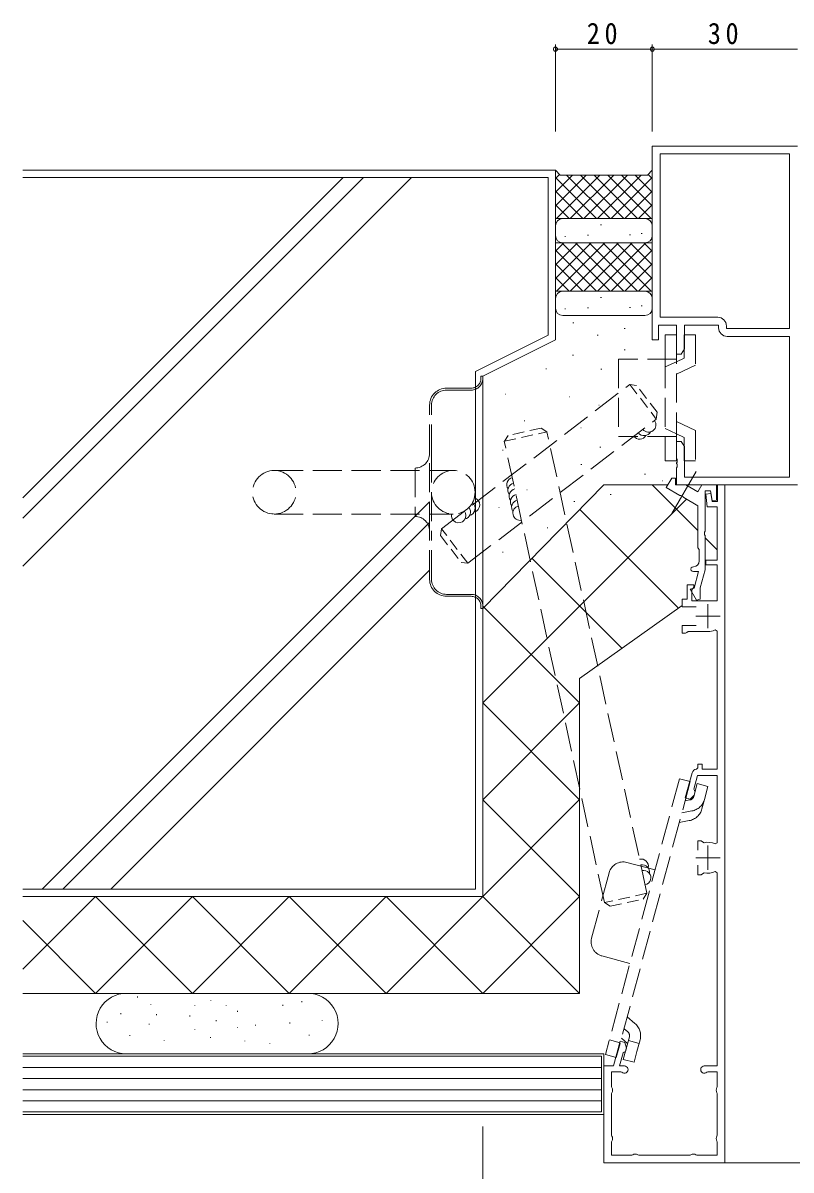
# Model space of a CAD drawing. Units: millimetres, scale not verified. Extents: x -594 to 539, y -420 to 386.
# Drawn here: x -154.7 to 4, y -243.3 to -6.4 of the extents above; entities that cross this region are included whole.
import ezdxf

# ---------------------------------------------------------------- set-up
doc = ezdxf.new("R2010")
doc.units = ezdxf.units.MM
doc.header["$LTSCALE"] = 2
for name, pattern in [('CHAIN1', [8, 5, -1, 1, -1]), ('DASHED1', [1.8, 1.2, -0.6]), ('DASHED3', [4, 3, -1])]:
    doc.linetypes.add(name, pattern=pattern)
for name, color, linetype, lineweight in [('0-3_YKK_11', 7, 'Continuous', 9), ('0-4_YKK_12', 2, 'Continuous', 9), ('0-5_YKK_13', 4, 'Continuous', 9), ('0-6_YKK_D', 6, 'Continuous', 9), ('0-7_YSS_K', 3, 'Continuous', 9), ('0-8_YSS_KE', 3, 'Continuous', 9)]:
    doc.layers.add(name, color=color, linetype=linetype, lineweight=lineweight)
doc.styles.add('ＭＳ ゴシック', font='')
doc.styles.get('ＭＳ ゴシック').set_extended_font_data('MS Gothic')

msp = doc.modelspace()

# ---------------------------------------------------------------- linework, layer by layer
at = {"layer": '0-3_YKK_11'}
for p, q in [((-24.704, -31.8), (5.296, -31.8)), ((-24.704, -71.8), (-24.704, -31.8)), ((-23.074, -33.43), (-23.074, -67.17)), ((3.666, -33.43), (-23.074, -33.43)), ((3.666, -69.5), (3.666, -33.43)), ((3.666, -69.5), (3.666, -33.43)), ((-23.074, -67.17), (-11.174, -67.17)), ((-23.404, -68.8), (-23.404, -71.8)), ((-19.704, -68.8), (-23.404, -68.8)), ((-19.704, -74.8), (-19.704, -68.8)), ((-18.074, -68.8), (-18.074, -73.709)), ((-11.004, -68.8), (-18.074, -68.8)), ((-11.004, -69.33), (-11.004, -68.8)), ((-9.374, -68.97), (-9.374, -69.5)), ((-9.374, -69.5), (3.666, -69.5)), ((-23.404, -71.8), (-24.704, -71.8)), ((3.666, -71.13), (-9.204, -71.13)), ((3.666, -100.17), (3.666, -71.13)), ((-18.704, -74.8), (-19.704, -74.8)), ((-18.074, -73.709), (-18.704, -74.8)), ((-19.704, -92.8), (-18.704, -92.8)), ((-19.704, -96.342), (-19.704, -92.8)), ((-18.704, -92.8), (-18.074, -93.892)), ((-18.074, -93.892), (-18.074, -100.17)), ((-19.584, -96.525), (-19.704, -96.342)), ((-19.704, -97.259), (-19.584, -97.075)), ((-19.584, -97.075), (-19.584, -96.525)), ((-19.704, -97.342), (-19.704, -97.259)), ((-19.584, -97.525), (-19.704, -97.342)), ((-19.704, -98.259), (-19.584, -98.075)), ((-19.704, -101.8), (-19.704, -98.259)), ((-19.584, -98.075), (-19.584, -97.525)), ((-21.813, -102.342), (-20.692, -100.4)), ((-20.692, -100.4), (-19.904, -100.4)), ((-19.904, -100.4), (-19.904, -101.8)), ((-19.904, -101.8), (-17.751, -101.8)), ((5.296, -101.8), (-19.704, -101.8)), ((-18.074, -100.17), (3.666, -100.17)), ((-17.751, -101.8), (-15.281, -103.227)), ((-15.281, -103.227), (-14.457, -101.8)), ((-14.457, -101.8), (-11.404, -101.8)), ((-11.404, -101.8), (-11.404, -104.957)), ((-11.204, -101.8), (-9.704, -101.8)), ((-11.204, -105.2), (-11.204, -101.8)), ((-9.704, -101.8), (-9.704, -241.8)), ((-19.006, -103.963), (-21.813, -102.342)), ((-18.787, -103.951), (-19.006, -103.963)), ((-18.311, -104.226), (-18.787, -103.951)), ((-18.212, -104.421), (-18.311, -104.226)), ((-13.804, -103), (-13.804, -111.342)), ((-12.676, -103), (-13.804, -103)), ((-13.604, -103.722), (-12.615, -103.592)), ((-13.378, -106.3), (-13.604, -103.722)), ((-12.317, -105.037), (-12.676, -103)), ((-12.615, -103.592), (-12.331, -105.2)), ((-15.304, -106.1), (-18.212, -104.421)), ((-15.304, -114.8), (-15.304, -106.1)), ((-11.304, -106.3), (-13.378, -106.3)), ((-12.331, -105.2), (-11.204, -105.2)), ((-11.404, -104.957), (-12.317, -105.037)), ((-11.304, -117.3), (-11.304, -106.3)), ((-13.804, -111.342), (-13.924, -111.525)), ((-13.924, -111.525), (-13.924, -112.075)), ((-13.924, -112.075), (-13.804, -112.259)), ((-13.804, -112.259), (-13.804, -119.313)), ((-15.004, -115.1), (-15.304, -114.8)), ((-15.004, -117.5), (-15.004, -115.1)), ((-13.604, -117.3), (-11.304, -117.3)), ((-13.604, -118.3), (-13.604, -117.3)), ((-11.304, -118.3), (-13.604, -118.3)), ((-11.304, -125.7), (-11.304, -118.3)), ((-15.15, -119.7), (-16.204, -119.7)), ((-16.059, -123.092), (-15.15, -119.7)), ((-13.804, -119.313), (-14.804, -123.045)), ((-17.504, -122.4), (-16.104, -122.4)), ((-17.504, -125.4), (-17.504, -122.4)), ((-16.859, -123.307), (-16.059, -123.092)), ((-16.304, -123.183), (-16.504, -123.466)), ((-16.104, -122.9), (-16.304, -123.183)), ((-16.104, -122.4), (-16.104, -122.9)), ((-14.804, -123.045), (-14.804, -125.366)), ((-18.504, -125.4), (-17.504, -125.4)), ((-18.504, -127), (-18.504, -125.4)), ((-15.554, -125.567), (-16.859, -123.307)), ((-16.504, -123.466), (-16.504, -125.7)), ((-14.804, -125.366), (-15.554, -125.567)), ((-15.602, -127), (-18.504, -127)), ((-16.504, -125.7), (-11.304, -125.7)), ((-13.204, -126.4), (-13.204, -131.4)), ((-10.704, -128.9), (-15.704, -128.9)), ((-18.504, -130.8), (-15.602, -130.8)), ((-18.504, -132.4), (-18.504, -130.8)), ((-17.804, -132.4), (-18.504, -132.4)), ((-17.544, -132.25), (-17.804, -132.4)), ((-17.284, -132.1), (-17.544, -132.25)), ((-13.204, -132.1), (-17.284, -132.1)), ((-11.304, -132.013), (-11.741, -131.747)), ((-11.304, -160.5), (-11.304, -132.013)), ((-15.582, -160.503), (-15.304, -160.204)), ((-15.304, -159.5), (-14.404, -159.5)), ((-15.304, -160.204), (-15.304, -159.5)), ((-14.404, -159.5), (-14.404, -160.5)), ((-14.404, -160.5), (-11.304, -160.5)), ((-17.873, -166.453), (-16.477, -161.242)), ((-15.384, -161.8), (-16.145, -164.638)), ((-11.304, -161.8), (-15.384, -161.8)), ((-11.304, -175.688), (-11.304, -161.8)), ((-16.145, -164.638), (-16.003, -164.883)), ((-15.862, -165.128), (-16.059, -165.863)), ((-16.003, -164.883), (-15.862, -165.128)), ((-16.907, -166.712), (-17.873, -166.453)), ((-16.059, -165.863), (-16.907, -166.712)), ((-15.304, -175.3), (-14.604, -175.3)), ((-15.304, -177.25), (-15.304, -175.3)), ((-14.604, -175.3), (-14.321, -175.501)), ((-14.321, -175.501), (-13.966, -175.693)), ((-13.204, -176.3), (-13.204, -181.3)), ((-11.741, -175.954), (-11.304, -175.688)), ((-10.704, -178.8), (-15.704, -178.8)), ((-15.304, -182.3), (-15.304, -180.35)), ((-14.604, -182.3), (-15.304, -182.3)), ((-14.321, -182.1), (-14.604, -182.3)), ((-13.966, -181.908), (-14.321, -182.1)), ((-11.304, -181.913), (-11.741, -181.647)), ((-11.304, -221.8), (-11.304, -181.913)), ((-32.704, -221.8), (-31.332, -216.681)), ((-31.332, -216.681), (-30.366, -216.94)), ((-30.366, -216.94), (-30.055, -218.099)), ((-30.742, -219.117), (-31.461, -221.8)), ((-30.497, -218.975), (-30.742, -219.117)), ((-30.252, -218.834), (-30.497, -218.975)), ((-30.055, -218.099), (-30.252, -218.834)), ((-34.704, -221.8), (-32.704, -221.8)), ((-34.704, -241.8), (-34.704, -221.8)), ((-31.461, -221.8), (-30.454, -221.8)), ((-13.954, -221.8), (-11.304, -221.8)), ((-33.104, -223), (-33.104, -226.108)), ((-31.188, -223), (-33.104, -223)), ((-30.979, -223.086), (-31.188, -223)), ((-13.219, -223), (-13.429, -223.086)), ((-11.304, -223), (-13.219, -223)), ((-11.304, -226.108), (-11.304, -223)), ((-33.104, -226.108), (-33.057, -226.268)), ((-33.057, -227.333), (-33.104, -227.493)), ((-11.35, -226.268), (-11.304, -226.108)), ((-11.304, -227.493), (-11.35, -227.333)), ((-33.104, -227.493), (-33.104, -236.108)), ((-11.304, -236.108), (-11.304, -227.493)), ((-33.104, -236.108), (-33.057, -236.267)), ((-11.35, -236.267), (-11.304, -236.108)), ((-33.057, -237.333), (-33.104, -237.493)), ((-33.104, -237.493), (-33.104, -240.2)), ((-11.304, -237.493), (-11.35, -237.333)), ((-11.304, -240.2), (-11.304, -237.493)), ((-33.104, -240.2), (-28.896, -240.2)), ((-28.896, -240.2), (-28.737, -240.154)), ((-27.671, -240.154), (-27.511, -240.2)), ((-27.511, -240.2), (-16.896, -240.2)), ((-16.896, -240.2), (-16.737, -240.154)), ((-15.671, -240.154), (-15.511, -240.2)), ((-15.511, -240.2), (-11.304, -240.2)), ((-9.704, -241.8), (-34.704, -241.8))]:
    msp.add_line(p, q, dxfattribs=at)
for centre, radius, start, end in [((-11.174, -68.97), 1.8, 0, 89.99998), ((-9.204, -69.33), 1.8, 180, 269.99998), ((-16.204, -117.5), 1.2, 270, 359.99998), ((-16.204, -119.2), 0.5, 89.99998, 270), ((-13.204, -128.9), 3.2, 269.99998, 297.20287), ((-15.511, -161.5), 1, 94.08524, 165), ((-13.204, -178.8), 3.2, 62.79707, 103.78578), ((-13.204, -178.8), 3.2, 256.21417, 297.2029), ((-30.454, -222.55), 0.75, 225.58467, 89.99997), ((-13.954, -222.55), 0.75, 90.00002, 314.41531), ((-33.904, -226.8), 1, 327.79576, 32.20422), ((-10.504, -226.8), 1, 147.79576, 212.20422), ((-33.904, -236.8), 1, 327.79576, 32.20422), ((-10.504, -236.8), 1, 147.79576, 212.20422), ((-28.204, -241), 1, 57.79576, 122.20422), ((-16.204, -241), 1, 57.79576, 122.20422)]:
    msp.add_arc(centre, radius, start, end, dxfattribs=at)
at = {"layer": '0-4_YKK_12'}
msp.add_line((-11.693, -241.8), (153.796, -241.8), dxfattribs=at)
at = {"layer": '0-5_YKK_13', "linetype": 'DASHED3'}
for p, q in [((-22.004, -70.802), (-22.004, -75.802)), ((-19.704, -70.802), (-22.004, -70.802)), ((-19.704, -70.802), (-19.704, -96.802)), ((-18.103, -70.799), (-18.103, -75.615)), ((-15.803, -70.799), (-18.103, -70.799)), ((-15.803, -70.799), (-15.803, -77.081)), ((-31.704, -75.802), (-31.704, -91.802)), ((-19.704, -75.802), (-31.704, -75.802)), ((-22.004, -75.802), (-22.004, -91.802)), ((-18.103, -75.615), (-19.704, -76.362)), ((-19.704, -76.362), (-22.004, -77.434)), ((-19.704, -78.899), (-15.803, -77.081)), ((-60.104, -79.301), (-60.104, -79.801)), ((-67.204, -81.801), (-62.104, -81.801)), ((-67.204, -82.201), (-62.104, -82.201)), ((-70.704, -95.301), (-70.704, -85.301)), ((-70.304, -95.301), (-70.304, -85.301)), ((-19.704, -88.705), (-15.803, -90.523)), ((-19.704, -91.802), (-31.704, -91.802)), ((-19.704, -91.242), (-22.004, -90.17)), ((-22.004, -91.802), (-22.004, -96.802)), ((-18.103, -91.988), (-19.704, -91.242)), ((-18.103, -91.988), (-18.103, -96.802)), ((-15.803, -90.523), (-15.803, -96.802)), ((-70.704, -111.301), (-70.704, -95.301)), ((-70.304, -95.301), (-70.304, -111.301)), ((-19.704, -96.802), (-22.004, -96.802)), ((-15.803, -96.802), (-18.103, -96.802)), ((-102.804, -98.801), (-65.804, -98.801)), ((-73.704, -98.301), (-73.704, -108.301)), ((-102.804, -107.801), (-65.804, -107.801)), ((-70.704, -121.301), (-70.704, -111.301)), ((-70.304, -121.301), (-70.304, -111.301)), ((-62.104, -124.401), (-67.204, -124.401)), ((-62.104, -124.801), (-67.204, -124.801)), ((-60.104, -126.801), (-60.104, -127.301)), ((-19.089, -162.477), (-34.359, -219.466)), ((-16.867, -163.072), (-32.138, -220.062)), ((-16.867, -163.072), (-19.089, -162.477)), ((-16.136, -166.139), (-15.418, -163.46)), ((-13.197, -164.056), (-15.418, -163.46)), ((-13.915, -166.734), (-13.197, -164.056)), ((-17.933, -167.048), (-16.923, -166.864)), ((-14.447, -168.723), (-13.791, -166.272)), ((-16.51, -169.126), (-18.591, -169.506)), ((-17.062, -171.119), (-19.121, -171.482)), ((-29.932, -179.76), (-24.136, -181.312)), ((-33.606, -181.881), (-37.229, -195.404)), ((-35.108, -199.078), (-29.312, -200.631)), ((-28.283, -212.996), (-29.884, -211.652)), ((-30.541, -214.104), (-29.761, -214.758)), ((-31.316, -216.995), (-33.538, -216.399)), ((-31.072, -216.086), (-29.807, -217.16)), ((-29.438, -215.783), (-30.689, -220.45)), ((-27.417, -217.127), (-29.639, -216.531)), ((-27.217, -216.378), (-27.873, -218.829)), ((-32.138, -220.062), (-34.359, -219.466)), ((-27.873, -218.829), (-28.467, -221.045)), ((-28.467, -221.045), (-30.689, -220.45))]:
    msp.add_line(p, q, dxfattribs=at)
at = {"layer": '0-5_YKK_13', "linetype": 'CHAIN1'}
msp.add_line((-20.631, -107.694), (-15.329, -98.511), dxfattribs=at)
at = {"layer": '0-5_YKK_13', "linetype": 'DASHED3'}
for points in [[(-60.104, -79.301), (-59.704, -79.301), (-59.704, -79.801), (-59.704, -126.801)], [(-59.704, -126.801), (-59.704, -127.301), (-60.104, -127.301)]]:
    msp.add_lwpolyline(points, dxfattribs=at)
msp.add_circle((-65.804, -103.301), 4.5, dxfattribs=at)
for centre, radius, start, end in [((-62.104, -79.801), 2, 270, 0), ((-62.104, -79.801), 2.4, 270, 0), ((-67.204, -85.301), 3.5, 90, 180), ((-67.204, -85.301), 3.1, 90, 180), ((-73.704, -95.301), 3, 270, 0), ((-102.804, -103.301), 4.5, 90, 270), ((-102.804, -103.301), 4.5, 270, 90), ((-73.704, -111.301), 3, 0, 90), ((-67.204, -121.301), 3.5, 180, 270), ((-67.204, -121.301), 3.1, 180, 270), ((-62.104, -126.801), 2.4, 0, 90), ((-62.104, -126.801), 2, 0, 90), ((-17.102, -165.88), 1, 280.33087, 345), ((-17.102, -165.88), 3.3, 280.33087, 345), ((-17.635, -167.869), 3.3, 280, 345), ((-30.708, -182.657), 3, 75, 165), ((-34.331, -196.18), 3, 165, 255), ((-30.404, -215.524), 3.3, 345, 50), ((-30.404, -215.524), 1, 345, 50)]:
    msp.add_arc(centre, radius, start, end, dxfattribs=at)
at = {"layer": '0-6_YKK_D'}
for p, q in [((-44.704, -28.8), (-44.704, -10.8)), ((-44.704, -11.8), (-24.704, -11.8)), ((-24.704, -28.8), (-24.704, -10.8)), ((-24.704, -28.8), (-24.704, -10.8)), ((-24.704, -11.8), (5.296, -11.8)), ((-59.704, -234.301), (-59.704, -302.8)), ((-59.704, -234.301), (-59.704, -282.8))]:
    msp.add_line(p, q, dxfattribs=at)
for centre in [(-44.704, -11.8), (-24.704, -11.8), (-24.704, -11.8)]:
    msp.add_circle(centre, 0.425, dxfattribs=at)
at = {"layer": '0-7_YSS_K'}
for p, q in [((-44.704, -36.801), (-43.704, -37.801)), ((-43.846, -37.658), (-44.704, -38.516)), ((-38.331, -37.801), (-44.704, -44.173)), ((-41.16, -37.801), (-44.704, -41.345)), ((-35.503, -37.801), (-44.503, -46.801)), ((-33.39, -46.801), (-42.39, -37.801)), ((-32.675, -37.801), (-41.675, -46.801)), ((-30.562, -46.801), (-39.562, -37.801)), ((-29.846, -37.801), (-38.846, -46.801)), ((-27.734, -46.801), (-36.734, -37.801)), ((-27.018, -37.801), (-36.018, -46.801)), ((-24.905, -46.801), (-33.905, -37.801)), ((-24.704, -44.173), (-31.077, -37.801)), ((-24.704, -41.345), (-28.248, -37.801)), ((-24.704, -38.517), (-25.562, -37.659)), ((-74.424, -38.3), (-154.713, -118.589)), ((-84.324, -38.3), (-154.713, -108.689)), ((-88.566, -38.3), (-154.713, -104.447)), ((-36.219, -46.801), (-44.704, -38.315)), ((-24.704, -38.315), (-33.189, -46.801)), ((-39.047, -46.801), (-44.704, -41.144)), ((-24.704, -41.144), (-30.361, -46.801)), ((-41.876, -46.801), (-44.704, -43.972)), ((-24.704, -43.972), (-27.532, -46.801)), ((-24.704, -46.801), (-44.704, -46.801)), ((-26.204, -46.801), (-43.204, -46.801)), ((-44.704, -48.301), (-44.704, -50.301)), ((-35.176, -48.105), (-35.377, -48.105)), ((-24.704, -48.301), (-24.704, -50.301)), ((-24.704, -51.801), (-44.704, -51.801)), ((-37.331, -51.801), (-44.704, -59.173)), ((-40.16, -51.801), (-44.704, -56.345)), ((-42.988, -51.801), (-44.704, -53.516)), ((-34.503, -51.801), (-44.503, -61.801)), ((-33.39, -61.801), (-43.39, -51.801)), ((-26.204, -51.801), (-43.204, -51.801)), ((-42.597, -50.456), (-42.797, -50.456)), ((-31.675, -51.801), (-41.675, -61.801)), ((-30.562, -61.801), (-40.562, -51.801)), ((-28.846, -51.801), (-38.846, -61.801)), ((-37.889, -50.198), (-38.089, -50.198)), ((-27.734, -61.801), (-37.734, -51.801)), ((-26.018, -51.801), (-36.018, -61.801)), ((-24.905, -61.801), (-34.905, -51.801)), ((-24.704, -59.173), (-32.077, -51.801)), ((-29.19, -50.146), (-29.39, -50.146)), ((-24.704, -56.345), (-29.248, -51.801)), ((-26.788, -49.836), (-26.988, -49.836)), ((-24.704, -53.517), (-26.42, -51.801)), ((-36.219, -61.801), (-44.704, -53.315)), ((-24.704, -53.315), (-33.189, -61.801)), ((-39.047, -61.801), (-44.704, -56.144)), ((-24.704, -56.144), (-30.361, -61.801)), ((-41.876, -61.801), (-44.704, -58.972)), ((-24.704, -58.972), (-27.532, -61.801)), ((-24.704, -61.801), (-44.704, -61.801)), ((-44.704, -63.301), (-44.704, -65.301)), ((-26.204, -61.801), (-43.204, -61.801)), ((-35.176, -63.105), (-35.377, -63.105)), ((-24.704, -63.301), (-24.704, -65.301)), ((-42.597, -65.456), (-42.797, -65.456)), ((-37.889, -65.198), (-38.089, -65.198)), ((-29.19, -65.146), (-29.39, -65.146)), ((-26.788, -64.836), (-26.988, -64.836)), ((-26.204, -66.801), (-43.204, -66.801)), ((-40.895, -68.299), (-41.095, -68.299)), ((-46.204, -70.874), (-61.204, -78.373)), ((-35.868, -70.858), (-36.068, -70.858)), ((-30.294, -69.487), (-30.494, -69.487)), ((-40.986, -74.971), (-41.186, -74.971)), ((-30.294, -73.874), (-30.494, -73.874)), ((-46.672, -77.801), (-46.572, -77.801)), ((-46.672, -77.801), (-46.572, -77.801)), ((-35.137, -77.895), (-35.337, -77.895)), ((-61.204, -185.301), (-61.204, -78.373)), ((-55.092, -83.06), (-54.992, -83.06)), ((-41.796, -83.606), (-41.896, -83.606)), ((-35.654, -85.343), (-35.754, -85.343)), ((-51.145, -88.582), (-51.045, -88.582)), ((-39.362, -89.976), (-39.462, -89.976)), ((-55.619, -94.63), (-55.519, -94.63)), ((-35.32, -93.979), (-35.52, -93.979)), ((-39.25, -97.543), (-39.45, -97.543)), ((-59.704, -127.301), (-34.704, -101.8)), ((-21.501, -101.8), (-34.704, -101.8)), ((-26.09, -99.553), (-26.29, -99.553)), ((-15.304, -111.201), (-24.704, -101.8)), ((-22.558, -100.978), (-22.658, -100.978)), ((-50.619, -102.782), (-50.519, -102.782)), ((-33.218, -103.757), (-33.418, -103.757)), ((-70.704, -105.29), (-150.714, -185.3)), ((-17.651, -104.745), (-59.704, -146.8)), ((-56.408, -106.464), (-56.308, -106.464)), ((-40.712, -105.219), (-40.912, -105.219)), ((-19.263, -127.241), (-39.654, -106.85)), ((-70.704, -109.533), (-146.471, -185.3)), ((-46.409, -110.671), (-46.309, -110.671)), ((-11.304, -115.201), (-13.804, -112.701)), ((-55.619, -115.667), (-55.519, -115.667)), ((-30.943, -135.561), (-49.555, -116.949)), ((-70.704, -119.432), (-136.572, -185.3)), ((-39.704, -146.8), (-59.704, -126.801)), ((-39.704, -146.8), (-59.705, -166.801)), ((-39.704, -166.801), (-59.704, -146.801)), ((-39.704, -186.801), (-59.705, -166.801)), ((-39.704, -166.8), (-59.704, -186.801)), ((-61.204, -185.301), (-154.713, -185.301)), ((-139.704, -186.801), (-154.713, -201.81)), ((-119.704, -206.801), (-139.704, -186.801)), ((-119.704, -186.801), (-139.704, -206.801)), ((-99.704, -206.801), (-119.704, -186.801)), ((-99.704, -186.801), (-119.704, -206.801)), ((-79.704, -206.801), (-99.704, -186.801)), ((-79.704, -186.801), (-99.704, -206.801)), ((-59.704, -186.801), (-79.704, -206.801)), ((-59.704, -206.801), (-79.704, -186.801)), ((-39.704, -186.8), (-59.704, -206.801)), ((-39.704, -206.801), (-59.704, -186.801)), ((-139.704, -206.801), (-154.713, -191.791)), ((-131.039, -207.641), (-131.039, -207.441)), ((-115.885, -208.347), (-115.885, -208.247)), ((-115.885, -208.347), (-115.885, -208.247)), ((-97.082, -208.626), (-97.082, -208.426)), ((-128.309, -209.195), (-128.309, -209.095)), ((-119.202, -209.406), (-119.202, -209.306)), ((-112.708, -209.406), (-112.708, -209.306)), ((-110.37, -210.594), (-110.37, -210.394)), ((-101.019, -209.364), (-101.019, -209.164)), ((-137.344, -212.797), (-137.344, -212.697)), ((-134.484, -211.086), (-134.484, -210.886)), ((-128.662, -213.221), (-128.662, -213.121)), ((-127.102, -211.332), (-127.102, -211.132)), ((-120.212, -211.578), (-120.212, -211.378)), ((-114.799, -212.563), (-114.799, -212.363)), ((-99.543, -213.055), (-99.543, -212.855)), ((-92.907, -212.437), (-92.907, -212.337)), ((-132.615, -215.552), (-132.615, -215.452)), ((-119.202, -214.351), (-119.202, -214.251)), ((-110.378, -213.857), (-110.378, -213.757)), ((-106.673, -213.426), (-106.673, -213.326)), ((-95.59, -215.475), (-95.59, -215.375)), ((-125.556, -216.541), (-125.556, -216.441)), ((-115.955, -215.976), (-115.955, -215.876)), ((-108.896, -216.682), (-108.896, -216.582)), ((-103.708, -217.17), (-103.708, -217.07)), ((-154.713, -219.301), (-34.704, -219.301)), ((-154.713, -219.801), (-35.204, -219.801)), ((-35.204, -219.801), (-35.204, -231.301)), ((-34.704, -219.301), (-34.704, -231.801)), ((-35.204, -222.101), (-154.713, -222.101)), ((-35.204, -224.401), (-154.713, -224.401)), ((-35.204, -226.701), (-154.713, -226.701)), ((-35.204, -229.001), (-154.713, -229.001)), ((-35.204, -231.301), (-154.713, -231.301)), ((-34.704, -231.801), (-154.713, -231.801))]:
    msp.add_line(p, q, dxfattribs=at)
at = {"layer": '0-7_YSS_K', "linetype": 'DASHED3'}
for p, q in [((-68.257, -110.83), (-29.34, -81.048)), ((-62.787, -117.977), (-23.87, -88.196)), ((-25.797, -186.144), (-46.47, -90.842)), ((-34.592, -188.052), (-55.266, -92.75))]:
    msp.add_line(p, q, dxfattribs=at)
at = {"layer": '0-7_YSS_K', "linetype": 'DASHED1'}
for p, q in [((-27.938, -81.235), (-29.34, -81.049)), ((-29.34, -81.049), (-23.87, -88.196)), ((-23.684, -86.794), (-27.938, -81.235)), ((-23.87, -88.196), (-23.684, -86.794)), ((-55.263, -92.749), (-46.467, -90.842)), ((-54.498, -91.56), (-55.263, -92.749)), ((-47.657, -90.076), (-54.498, -91.56)), ((-46.467, -90.842), (-47.657, -90.076)), ((-68.257, -110.83), (-68.443, -112.232)), ((-62.787, -117.977), (-68.257, -110.83)), ((-68.443, -112.232), (-64.189, -117.791)), ((-64.189, -117.791), (-62.787, -117.977)), ((-25.797, -186.144), (-34.592, -188.052)), ((-26.562, -187.333), (-25.797, -186.144)), ((-34.592, -188.052), (-33.403, -188.817)), ((-33.403, -188.817), (-26.562, -187.333))]:
    msp.add_line(p, q, dxfattribs=at)
at = {"layer": '0-7_YSS_K'}
for points in [[(-24.704, -36.801), (-25.704, -37.801), (-43.704, -37.801)], [(-154.713, -38.301), (-46.204, -38.301), (-46.204, -70.874)]]:
    msp.add_lwpolyline(points, dxfattribs=at)
for centre, start, end in [((-43.204, -48.301), 90, 180), ((-26.204, -48.301), 0, 90), ((-43.204, -50.301), 180, 270), ((-26.204, -50.301), 270, 0), ((-43.204, -63.301), 90, 180), ((-26.204, -63.301), 0, 90), ((-43.204, -65.301), 180, 270), ((-26.204, -65.301), 270, 0), ((-25.429, -89.389), 217.42044, 37.42044), ((-27.336, -90.848), 217.42044, 330.99861), ((-26.382, -90.118), 217.42044, 330.99861), ((-53.278, -101.747), 102.2392, 215.81737), ((-53.024, -102.92), 102.2392, 215.81737), ((-52.769, -104.093), 102.2392, 215.81737), ((-52.515, -105.265), 102.2392, 215.81737), ((-63.754, -107.385), 283.8475, 37.42567), ((-62.801, -106.655), 283.8475, 51.51122), ((-61.848, -105.926), 283.8475, 75.0206), ((-52.261, -106.438), 102.2392, 215.81737), ((-52.006, -107.611), 102.2392, 282.2392), ((-64.707, -108.114), 167.36201, 37.42567), ((-27.008, -180.564), 348.66101, 102.2392), ((-26.753, -181.736), 348.66101, 102.2392), ((-26.499, -182.909), 282.2392, 102.2392)]:
    msp.add_arc(centre, 1.5, start, end, dxfattribs=at)
at = {"layer": '0-8_YSS_KE'}
for p, q in [((-44.704, -36.801), (-154.713, -36.801)), ((-44.704, -36.801), (-44.704, -71.801)), ((-44.704, -71.801), (-59.704, -79.301)), ((-59.704, -79.301), (-59.704, -186.801)), ((-39.704, -141.8), (-18.504, -126.7)), ((-39.704, -206.801), (-39.704, -141.8)), ((-154.713, -186.801), (-59.704, -186.801)), ((-154.713, -186.801), (-59.704, -186.801)), ((-39.704, -206.801), (-154.713, -206.801)), ((-95.85, -206.801), (-133.35, -206.801)), ((-95.85, -219.301), (-133.35, -219.301))]:
    msp.add_line(p, q, dxfattribs=at)
for centre, start, end in [((-133.35, -213.051), 89.25461, 270), ((-95.85, -213.051), 270, 90.93831)]:
    msp.add_arc(centre, 6.25, start, end, dxfattribs=at)

# ---------------------------------------------------------------- texts
at = {"layer": '0-6_YKK_D', "color": 7, "char_height": 4.399, "attachment_point": 7, "style": 'ＭＳ ゴシック'}
for s, insert in [('\\T1.36;\\W0.9;20', (-38.224, -10.8)), ('\\T1.36;\\W0.9;30', (-13.224, -10.8))]:
    msp.add_mtext(s, dxfattribs=dict(at, insert=insert))

doc.saveas('drawing.dxf')
